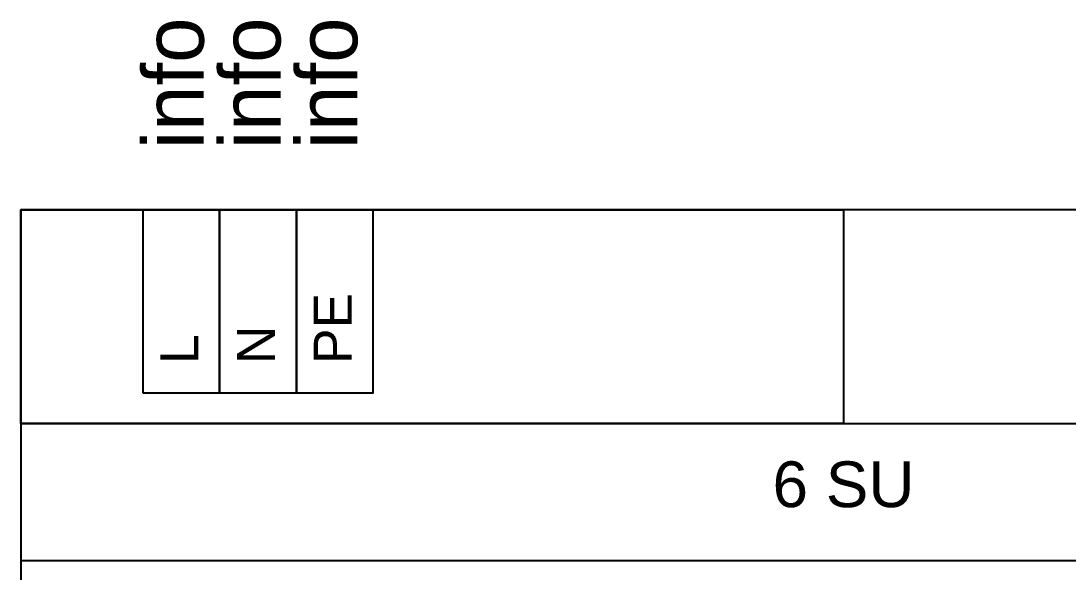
# Model space of a CAD drawing. Header units: millimetres. Extents: x 2151 to 5908, y -441 to 3322.
# Drawn here: x 3494.7 to 3563.4, y 3259.9 to 3296.1 of the extents above; entities that cross this region are included whole.
import ezdxf

# ---------------------------------------------------------------- set-up
doc = ezdxf.new("R2010")
doc.units = ezdxf.units.MM
doc.layers.add('Gehäuse', color=7, linetype='Continuous')
doc.layers.add('Klemmen', color=7, linetype='Continuous')
doc.styles.add('ARIAL', font='arial.ttf')
doc.styles.add('CP_SIGNAL', font='cp_simplex.shx')
doc.styles.get("Standard").update_dxf_attribs({"font": 'ARIAL.TTF'})

# ---------------------------------------------------------------- blocks, each defined once
blk = doc.blocks.new('Gehäuse_6_TE')
at = {"layer": 'Gehäuse'}
for p, q in [((0, 77), (108, 77)), ((0, 68), (108, 68))]:
    blk.add_line(p, q, dxfattribs=at)
for points in [[(0, 0), (108, 0), (108, 91), (0, 91)], [(0, 91), (54, 91), (54, 77), (0, 77)], [(108, 91), (54, 91), (54, 77), (108, 77)]]:
    blk.add_lwpolyline(points, close=True, dxfattribs=at)
at = {"layer": 'Gehäuse', "insert": (54, 72.986), "char_height": 3, "attachment_point": 5}
blk.add_mtext_dynamic_manual_height_columns('6 SU', width=11.12522, gutter_width=25.4, heights=[0], dxfattribs=at)
blk = doc.blocks.new('Terminal_3er_5')
at = {"layer": 'Klemmen'}
for points in [[(-7.56, -12), (-2.52, -12), (-2.52, 0), (-7.56, 0)], [(-2.52, -12), (2.52, -12), (2.52, 0), (-2.52, 0)], [(2.52, -12), (7.56, -12), (7.56, 0), (2.52, 0)]]:
    blk.add_lwpolyline(points, close=True, dxfattribs=at)
at = {"layer": 'Klemmen', "style": 'ARIAL'}
for tag, p in [('1', (-3.92, -10.1)), ('2', (1.12, -10.1)), ('3', (6.16, -10.1))]:
    blk.add_attdef(tag, p, '', height=2.5, rotation=90, dxfattribs=at)
blk = doc.blocks.new('STC-0960.01')
blk.add_blockref('Gehäuse_6_TE', (0, 0))
blk.add_blockref('Terminal_3er_5', (15.56, 91)).add_auto_attribs({'1': 'L', '2': 'N', '3': 'PE'})
blk = doc.blocks.new('MDT_CAD_STC-096001')
blk.add_blockref('STC-0960.01', (10, 10))

msp = doc.modelspace()

# ---------------------------------------------------------------- block references
msp.add_blockref('MDT_CAD_STC-096001', (3484.666, 3182.661))

# ---------------------------------------------------------------- texts
at = {"char_height": 4, "width": 50, "attachment_point": 1, "rotation": 90, "style": 'CP_SIGNAL'}
for insert in [(3502.666, 3283.661), (3507.706, 3283.661), (3512.746, 3283.661)]:
    msp.add_mtext('\\pxi0,l1,sm1,qj;info ', dxfattribs=dict(at, insert=insert))

doc.saveas('drawing.dxf')
